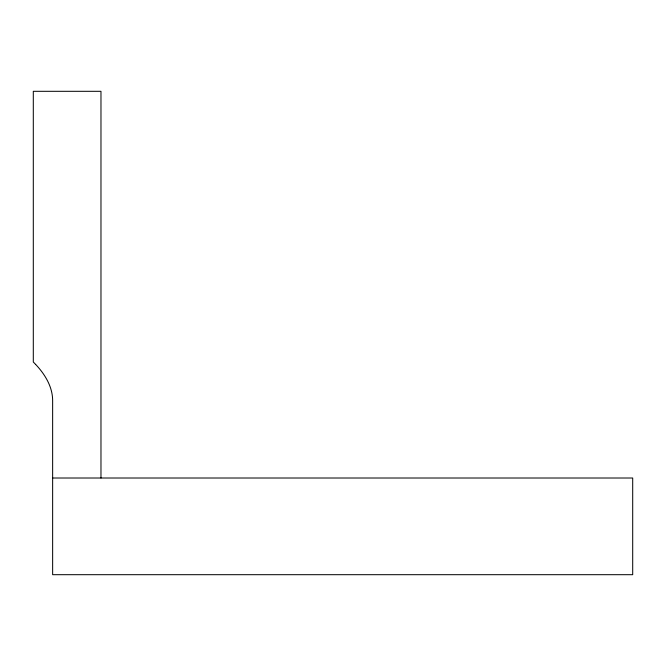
<?xml version="1.0" encoding="UTF-8"?>
<svg xmlns="http://www.w3.org/2000/svg" width="666" height="666" viewBox="0 0 666 666"><rect width="100%" height="100%" fill="white"/><g stroke="black" fill="none" stroke-linecap="round" stroke-linejoin="round"><path stroke-width="1" d="M52.639 478.013L632.7 478.013L632.7 574.691L52.639 574.691L52.639 400.674C52.656 386.771 44.905 374.234 35.639 364.419M35.639 364.419L33.3 362.004L33.3 91.309L100.974 91.309L100.974 478.013"/></g></svg>
